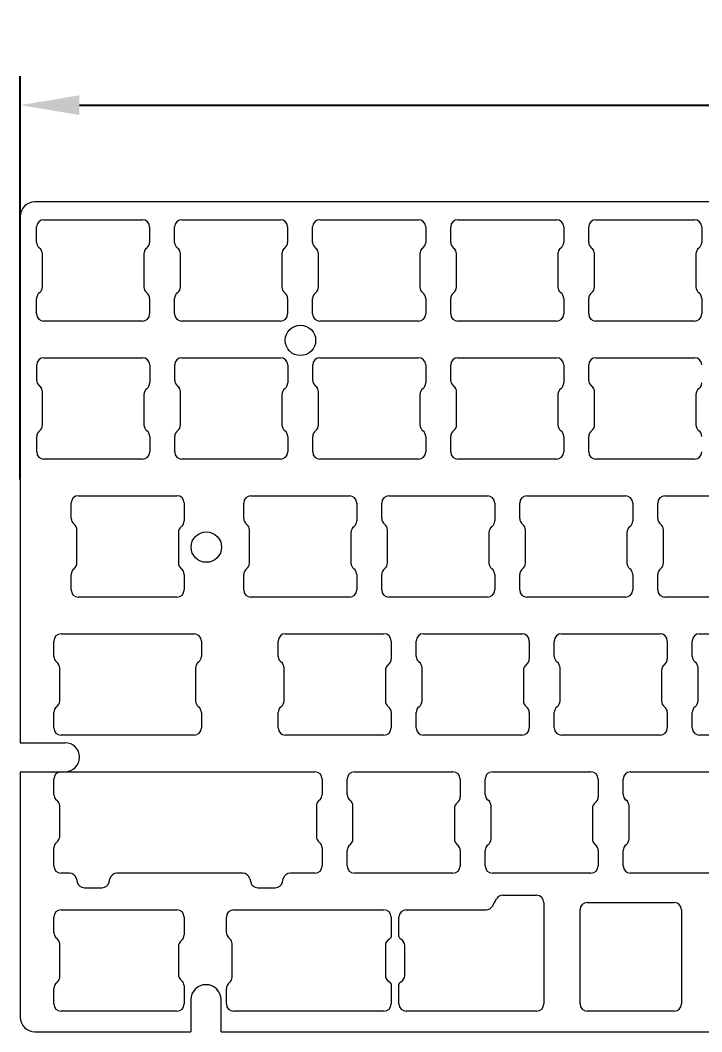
# Model space of a CAD drawing. Header units: millimetres. Extents: x 198 to 380, y 248 to 342.
# Drawn here: x 198.3 to 245.3, y 247.8 to 317.7 of the extents above; entities that cross this region are included whole.
import ezdxf

# ---------------------------------------------------------------- set-up
doc = ezdxf.new("R2010")
doc.units = ezdxf.units.MM
doc.header["$PDSIZE"] = -1
doc.linetypes.add('SLD-实线', pattern=[0])
doc.dimstyles.new('ISO-25', dxfattribs={"dimtxt": 2.5, "dimasz": 2.5, "dimexe": 1.25, "dimexo": 0.625, "dimtad": 1, "dimtxsty": 'Standard', "dimcen": 2.5, "dimadec": 0, "dimazin": 0, "dimtfac": 1, "dimtmove": 0, "dimatfit": 3, "dimfxl": 0, "dimarcsym": 0})

# ---------------------------------------------------------------- blocks, each defined once
blk = doc.blocks.new('*D1')
at = {"color": 0, "lineweight": -2}
for p, q in [((198.269, 285.957), (198.269, 313.796)), ((379.634, 276.482), (379.634, 313.796)), ((202.349, 311.796), (375.554, 311.796))]:
    blk.add_line(p, q, dxfattribs=at)
at = {"color": 0}
for points in [[(202.349, 312.476), (202.349, 311.116), (198.269, 311.796)], [(375.554, 312.476), (375.554, 311.116), (379.634, 311.796)]]:
    blk.add_solid(points, dxfattribs=at)
at = {"layer": 'Defpoints', "color": 0}
for p in [(379.634, 311.796), (198.269, 285.957), (379.634, 276.482)]:
    blk.add_point(p, dxfattribs=at)
at = {"color": 0, "insert": (288.952, 315.362), "char_height": 3.5, "attachment_point": 5}
blk.add_mtext('362,73', dxfattribs=at)

msp = doc.modelspace()

# ---------------------------------------------------------------- linework, layer by layer
at = {"color": 7, "linetype": 'SLD-实线', "lineweight": 15}
for p, q in [((378.6338, 305.1198), (199.2694, 305.1198)), ((198.2694, 304.1198), (198.2694, 267.7943)), ((199.9006, 303.889), (206.7002, 303.889)), ((209.4256, 303.889), (216.2252, 303.889)), ((218.9506, 303.889), (225.7502, 303.889)), ((228.4756, 303.889), (235.2752, 303.889)), ((238.0006, 303.889), (244.8002, 303.889)), ((199.4006, 302.3291), (199.4006, 303.389)), ((207.2002, 303.389), (207.2002, 302.3291)), ((208.9256, 302.3291), (208.9256, 303.389)), ((216.7252, 303.389), (216.7252, 302.3291)), ((218.4506, 302.3291), (218.4506, 303.389)), ((226.2502, 303.389), (226.2502, 302.3291)), ((227.9756, 302.3291), (227.9756, 303.389)), ((235.7752, 303.389), (235.7752, 302.3291)), ((237.5006, 302.3291), (237.5006, 303.389)), ((245.3002, 303.389), (245.3002, 302.3291)), ((199.8012, 299.2499), (199.8012, 301.5287)), ((206.7996, 301.5287), (206.7996, 299.2499)), ((209.3262, 299.2499), (209.3262, 301.5287)), ((216.3246, 301.5287), (216.3246, 299.2499)), ((218.8512, 299.2499), (218.8512, 301.5287)), ((225.8496, 301.5287), (225.8496, 299.2499)), ((228.3762, 299.2499), (228.3762, 301.5287)), ((235.3746, 301.5287), (235.3746, 299.2499)), ((237.9012, 299.2499), (237.9012, 301.5287)), ((244.8996, 301.5287), (244.8996, 299.2499)), ((199.4006, 297.389), (199.4006, 298.4495)), ((207.2002, 298.4495), (207.2002, 297.389)), ((208.9256, 297.389), (208.9256, 298.4495)), ((216.7252, 298.4495), (216.7252, 297.389)), ((218.4506, 297.389), (218.4506, 298.4495)), ((226.2502, 298.4495), (226.2502, 297.389)), ((227.9756, 297.389), (227.9756, 298.4495)), ((235.7752, 298.4495), (235.7752, 297.389)), ((237.5006, 297.389), (237.5006, 298.4495)), ((245.3002, 298.4495), (245.3002, 297.389)), ((206.7002, 296.889), (199.9006, 296.889)), ((216.2252, 296.889), (209.4256, 296.889)), ((225.7502, 296.889), (218.9506, 296.889)), ((235.2752, 296.889), (228.4756, 296.889)), ((244.8002, 296.889), (238.0006, 296.889)), ((199.9049, 294.3644), (206.7045, 294.3644)), ((209.4299, 294.3644), (216.2295, 294.3644)), ((218.9549, 294.3644), (225.7545, 294.3644)), ((228.4799, 294.3644), (235.2795, 294.3644)), ((238.0049, 294.3644), (244.8045, 294.3644)), ((199.4049, 292.8045), (199.4049, 293.8644)), ((207.2045, 293.8644), (207.2045, 292.624)), ((208.9299, 292.8045), (208.9299, 293.8645)), ((216.7295, 293.8644), (216.7295, 292.624)), ((218.4549, 292.8045), (218.4549, 293.8645)), ((226.2545, 293.8645), (226.2545, 292.624)), ((227.9799, 292.8045), (227.9799, 293.8644)), ((235.7795, 293.8644), (235.7795, 292.624)), ((237.5049, 292.8045), (237.5049, 293.8644)), ((199.8055, 289.7254), (199.8055, 292.0041)), ((206.8055, 291.8248), (206.8055, 289.7245)), ((209.3305, 289.7254), (209.3305, 292.0041)), ((216.3305, 291.8248), (216.3305, 289.7245)), ((218.8555, 289.7254), (218.8555, 292.0041)), ((225.8555, 291.8248), (225.8555, 289.7245)), ((228.3805, 289.7254), (228.3805, 292.0041)), ((235.3805, 291.8248), (235.3805, 289.7245)), ((237.9055, 289.7254), (237.9055, 292.0041)), ((244.9055, 291.8248), (244.9055, 289.7245)), ((199.4049, 287.8644), (199.4049, 288.9249)), ((207.2045, 288.9253), (207.2045, 287.8644)), ((208.9299, 287.8644), (208.9299, 288.9249)), ((216.7295, 288.9253), (216.7295, 287.8644)), ((218.4549, 287.8644), (218.4549, 288.9249)), ((226.2545, 288.9253), (226.2545, 287.8644)), ((227.9799, 287.8644), (227.9799, 288.9249)), ((235.7795, 288.9253), (235.7795, 287.8644)), ((237.5049, 287.8644), (237.5049, 288.9249)), ((206.7045, 287.3644), (199.9049, 287.3644)), ((216.2295, 287.3644), (209.4299, 287.3644)), ((225.7545, 287.3644), (218.9549, 287.3644)), ((235.2795, 287.3644), (228.4799, 287.3644)), ((244.8045, 287.3644), (238.0049, 287.3644)), ((202.2849, 284.8399), (209.0845, 284.8399)), ((201.7849, 283.28), (201.7849, 284.34)), ((209.5845, 284.3399), (209.5845, 283.0995)), ((213.6897, 283.2772), (213.6897, 284.3371)), ((214.1897, 284.8371), (220.9893, 284.8371)), ((221.4892, 284.3371), (221.4892, 283.0967)), ((223.2147, 283.2772), (223.2147, 284.3371)), ((223.7147, 284.8371), (230.5143, 284.8371)), ((231.0142, 284.3371), (231.0142, 283.0967)), ((232.7397, 283.2772), (232.7397, 284.3371)), ((233.2397, 284.8371), (240.0393, 284.8371)), ((240.5392, 284.3371), (240.5392, 283.0967)), ((242.2647, 283.2772), (242.2647, 284.3371)), ((242.7647, 284.8371), (249.5642, 284.8371)), ((202.1855, 280.2009), (202.1855, 282.4796)), ((209.1855, 282.3003), (209.1855, 280.2)), ((214.0903, 280.198), (214.0903, 282.4768)), ((221.0903, 282.2975), (221.0903, 280.1971)), ((223.6153, 280.198), (223.6153, 282.4768)), ((230.6153, 282.2975), (230.6153, 280.1971)), ((233.1403, 280.198), (233.1403, 282.4768)), ((240.1403, 282.2975), (240.1403, 280.1971)), ((242.6653, 280.198), (242.6653, 282.4768)), ((201.7849, 278.3399), (201.7849, 279.4004)), ((209.5845, 279.4008), (209.5845, 278.3399)), ((213.6897, 278.3371), (213.6897, 279.3976)), ((221.4892, 279.3979), (221.4892, 278.3371)), ((223.2147, 278.3371), (223.2147, 279.3976)), ((231.0142, 279.3979), (231.0142, 278.3371)), ((232.7397, 278.3371), (232.7397, 279.3976)), ((240.5392, 279.3979), (240.5392, 278.3371)), ((242.2647, 278.3371), (242.2647, 279.3976)), ((209.0845, 277.8399), (202.2849, 277.8399)), ((220.9892, 277.8371), (214.1897, 277.8371)), ((230.5142, 277.8371), (223.7147, 277.8371)), ((240.0392, 277.8371), (233.2397, 277.8371)), ((249.5642, 277.8371), (242.7647, 277.8371)), ((201.0914, 275.3139), (210.2726, 275.3139)), ((216.5735, 275.3145), (223.3731, 275.3145)), ((226.0985, 275.3145), (232.8981, 275.3145)), ((235.6235, 275.3145), (242.4231, 275.3145)), ((245.1485, 275.3145), (251.9481, 275.3145)), ((200.5914, 273.7545), (200.5914, 274.8139)), ((210.7726, 274.8139), (210.7726, 273.7545)), ((216.0735, 273.7546), (216.0735, 274.8145)), ((223.873, 274.8145), (223.873, 273.5741)), ((225.5985, 273.7546), (225.5985, 274.8145)), ((233.398, 274.8145), (233.398, 273.5741)), ((235.1235, 273.7546), (235.1235, 274.8145)), ((242.923, 274.8145), (242.923, 273.5741)), ((244.6485, 273.7546), (244.6485, 274.8145)), ((200.9915, 270.6741), (200.9915, 272.9544)), ((210.3725, 272.9544), (210.3725, 270.6741)), ((216.4741, 270.6754), (216.4741, 272.9541)), ((223.4741, 272.7749), (223.4741, 270.6745)), ((225.9991, 270.6754), (225.9991, 272.9541)), ((232.9991, 272.7749), (232.9991, 270.6745)), ((235.5241, 270.6754), (235.5241, 272.9541)), ((242.5241, 272.7749), (242.5241, 270.6745)), ((245.0491, 270.6754), (245.0491, 272.9541)), ((200.5914, 268.814), (200.5914, 269.8741)), ((210.7726, 269.8741), (210.7726, 268.814)), ((216.0735, 268.8145), (216.0735, 269.875)), ((223.873, 269.8753), (223.873, 268.8144)), ((225.5985, 268.8145), (225.5985, 269.875)), ((233.398, 269.8753), (233.398, 268.8145)), ((235.1235, 268.8145), (235.1235, 269.875)), ((242.923, 269.8753), (242.923, 268.8145)), ((244.6485, 268.8145), (244.6485, 269.875)), ((210.2726, 268.314), (201.0914, 268.314)), ((223.3731, 268.3145), (216.5735, 268.3145)), ((232.898, 268.3145), (226.0985, 268.3145)), ((242.423, 268.3145), (235.6235, 268.3145)), ((251.9481, 268.3145), (245.1485, 268.3145)), ((198.2694, 267.7943), (201.3629, 267.7943)), ((198.2694, 265.7943), (198.2694, 248.8448)), ((198.2694, 265.7943), (201.3629, 265.7943)), ((201.0913, 265.7889), (218.6073, 265.7889)), ((221.3339, 265.7895), (228.1334, 265.7895)), ((230.8589, 265.7895), (237.6584, 265.7895)), ((240.3839, 265.7895), (247.1834, 265.7895)), ((200.5913, 264.2295), (200.5913, 265.2889)), ((219.1073, 265.2889), (219.1073, 264.2295)), ((220.8339, 264.2296), (220.8339, 265.2895)), ((228.6334, 265.2895), (228.6334, 264.0491)), ((230.3589, 264.2296), (230.3589, 265.2895)), ((238.1584, 265.2895), (238.1584, 264.0491)), ((239.8839, 264.2296), (239.8839, 265.2895)), ((200.9913, 261.3289), (200.9913, 263.4294)), ((218.7073, 263.4295), (218.7073, 261.3289)), ((221.2345, 261.1505), (221.2345, 263.4292)), ((228.2345, 263.2499), (228.2345, 261.1496)), ((230.7595, 261.1505), (230.7595, 263.4292)), ((237.7595, 263.2499), (237.7595, 261.1496)), ((240.2845, 261.1505), (240.2845, 263.4292)), ((200.5913, 259.289), (200.5913, 260.5288)), ((219.1073, 260.5289), (219.1073, 259.2889)), ((220.8339, 259.2895), (220.8339, 260.35)), ((228.6334, 260.3504), (228.6334, 259.2895)), ((230.3589, 259.2895), (230.3589, 260.35)), ((238.1584, 260.3504), (238.1584, 259.2895)), ((239.8839, 259.2895), (239.8839, 260.35)), ((201.6634, 258.789), (201.0913, 258.789)), ((202.1485, 258.4102), (202.2091, 258.1677)), ((204.3985, 258.1677), (204.4591, 258.4102)), ((213.6283, 258.789), (204.9442, 258.789)), ((214.1133, 258.4102), (214.174, 258.1677)), ((216.3633, 258.1677), (216.424, 258.4102)), ((218.6073, 258.789), (216.909, 258.789)), ((228.1334, 258.7895), (221.3339, 258.7895)), ((237.6584, 258.7895), (230.8588, 258.7895)), ((247.1834, 258.7895), (240.3839, 258.7895)), ((202.6942, 257.789), (203.9134, 257.789)), ((214.659, 257.789), (215.8783, 257.789)), ((230.8511, 256.5178), (231.1313, 257.0114)), ((231.5661, 257.2646), (233.9038, 257.2646)), ((201.0914, 256.2646), (209.0823, 256.2646)), ((212.9973, 256.2646), (223.3697, 256.2646)), ((224.9038, 256.2646), (230.4163, 256.2646)), ((234.4038, 256.7646), (234.4038, 249.7644)), ((236.901, 249.7645), (236.901, 256.271)), ((237.401, 256.771), (243.401, 256.771)), ((243.901, 256.271), (243.901, 249.7645)), ((200.5914, 254.7045), (200.5914, 255.7646)), ((209.5823, 255.7646), (209.5823, 254.5247)), ((212.4974, 254.7045), (212.4974, 255.7646)), ((223.8696, 255.7646), (223.8696, 254.4646)), ((224.4038, 254.4646), (224.4038, 255.7646)), ((200.9915, 251.6241), (200.9915, 253.9044)), ((209.1823, 253.7247), (209.1823, 251.8039)), ((212.8973, 251.6241), (212.8973, 253.9045)), ((223.469, 253.8009), (223.469, 251.7276)), ((224.8038, 251.7273), (224.8038, 253.8013)), ((200.5914, 249.7645), (200.5914, 250.8241)), ((209.5823, 251.0039), (209.5823, 249.7644)), ((212.4974, 249.7645), (212.4974, 250.8241)), ((223.8696, 251.064), (223.8696, 249.7644)), ((224.4038, 249.7645), (224.4038, 251.064)), ((210.0379, 250.0443), (210.0379, 247.8448)), ((212.1379, 247.8448), (212.1379, 250.0443)), ((209.0823, 249.2645), (201.0914, 249.2645)), ((223.3696, 249.2645), (212.9973, 249.2645)), ((233.9038, 249.2645), (224.9038, 249.2645)), ((243.401, 249.2645), (237.401, 249.2645)), ((199.2694, 247.8448), (210.0379, 247.8448)), ((212.1379, 247.8448), (275.9629, 247.8448))]:
    msp.add_line(p, q, dxfattribs=at)
for centre in [(217.6082, 295.5617), (211.1129, 281.2943)]:
    msp.add_circle(centre, 1.05, dxfattribs=at)
for centre, radius, start, end in [((199.2694, 304.1198), 1, 90, 180), ((199.9006, 303.389), 0.5, 90.001707, 179.99586), ((206.7002, 303.389), 0.5, 0.000186, 89.995856), ((209.4256, 303.389), 0.5, 90.000185, 179.99862), ((216.2252, 303.389), 0.5, 0.000186, 89.998619), ((218.9506, 303.389), 0.5, 90.000185, 179.99862), ((225.7502, 303.389), 0.5, 0.001713, 89.995856), ((228.4756, 303.389), 0.5, 90.000185, 179.99586), ((235.2752, 303.389), 0.5, 0.000186, 89.998619), ((238.0006, 303.389), 0.5, 90.000185, 179.99862), ((244.8002, 303.389), 0.5, 0.000186, 89.998619), ((199.9006, 302.3291), 0.5, 180, 233.17154), ((206.7002, 302.3291), 0.5, 306.82846, 0), ((209.4256, 302.3291), 0.5, 180, 233.17154), ((216.2252, 302.3291), 0.5, 306.82846, 0), ((218.9506, 302.3291), 0.5, 180, 233.17154), ((225.7502, 302.3291), 0.5, 306.82846, 0), ((228.4756, 302.3291), 0.5, 180, 233.17154), ((235.2752, 302.3291), 0.5, 306.82846, 0), ((238.0006, 302.3291), 0.5, 180, 233.17154), ((244.8002, 302.3291), 0.5, 306.82846, 0), ((199.3012, 301.5287), 0.5, 0, 53.17154), ((207.2996, 301.5287), 0.5, 126.82846, 180), ((208.8262, 301.5287), 0.5, 0, 53.17154), ((216.8246, 301.5287), 0.5, 126.82846, 180), ((218.3512, 301.5287), 0.5, 0, 53.17154), ((226.3496, 301.5287), 0.5, 126.82846, 180), ((227.8762, 301.5287), 0.5, 0, 53.17154), ((235.8746, 301.5287), 0.5, 126.82846, 180), ((237.4012, 301.5287), 0.5, 0, 53.17154), ((245.3996, 301.5287), 0.5, 126.82846, 180), ((199.9006, 298.4495), 0.5, 126.82846, 180), ((199.3012, 299.2499), 0.5, 306.82846, 0), ((207.2996, 299.2499), 0.5, 180, 233.17154), ((206.7002, 298.4495), 0.5, 0, 53.17154), ((209.4256, 298.4495), 0.5, 126.82846, 180), ((208.8262, 299.2499), 0.5, 306.82846, 0), ((216.8246, 299.2499), 0.5, 180, 233.17154), ((216.2252, 298.4495), 0.5, 0, 53.17154), ((218.9506, 298.4495), 0.5, 126.82846, 180), ((218.3512, 299.2499), 0.5, 306.82846, 0), ((226.3496, 299.2499), 0.5, 180, 233.17154), ((225.7502, 298.4495), 0.5, 0, 53.17154), ((228.4756, 298.4495), 0.5, 126.82846, 180), ((227.8762, 299.2499), 0.5, 306.82846, 0), ((235.8746, 299.2499), 0.5, 180, 233.17154), ((235.2752, 298.4495), 0.5, 0, 53.17154), ((238.0006, 298.4495), 0.5, 126.82846, 180), ((237.4012, 299.2499), 0.5, 306.82846, 0), ((245.3996, 299.2499), 0.5, 180, 233.17154), ((244.8002, 298.4495), 0.5, 0, 53.17154), ((199.9006, 297.389), 0.5, 180.000142, 269.998621), ((206.7002, 297.389), 0.5, 270.000185, 359.995864), ((209.4256, 297.389), 0.5, 180.001706, 269.995863), ((216.2252, 297.389), 0.5, 270.000185, 359.995864), ((218.9506, 297.389), 0.5, 180.000142, 269.998621), ((225.7502, 297.389), 0.5, 270.000185, 359.998621), ((228.4756, 297.389), 0.5, 180.000142, 269.998621), ((235.2752, 297.389), 0.5, 270.000185, 359.998621), ((238.0006, 297.389), 0.5, 180.000142, 269.995863), ((244.8002, 297.389), 0.5, 270.000185, 359.998621), ((199.9049, 293.8644), 0.5, 90.000185, 179.99862), ((206.7045, 293.8644), 0.5, 0.000186, 89.995856), ((209.4299, 293.8644), 0.5, 90.001707, 179.99586), ((216.2295, 293.8644), 0.5, 0.000186, 89.998619), ((218.9549, 293.8644), 0.5, 90.000185, 179.99586), ((225.7545, 293.8644), 0.5, 0.001713, 89.995856), ((228.4799, 293.8644), 0.5, 90.000185, 179.99862), ((235.2795, 293.8644), 0.5, 0.000186, 89.998619), ((238.0049, 293.8644), 0.5, 90.000185, 179.99862), ((244.8045, 293.8644), 0.5, 0.000186, 89.998619), ((199.9049, 292.8045), 0.5, 180, 233.17154), ((206.7045, 292.624), 0.5, 306.945686, 0), ((209.4299, 292.8045), 0.5, 180, 233.17154), ((216.2295, 292.624), 0.5, 306.945686, 0), ((218.9549, 292.8045), 0.5, 180, 233.17154), ((225.7545, 292.624), 0.5, 306.945686, 0), ((228.4799, 292.8045), 0.5, 180, 233.17154), ((235.2795, 292.624), 0.5, 306.945686, 0), ((238.0049, 292.8045), 0.5, 180, 233.17154), ((244.8045, 292.624), 0.5, 306.945686, 360), ((199.3055, 292.0041), 0.5, 0, 53.17154), ((207.3055, 291.8248), 0.5, 126.945686, 180), ((208.8305, 292.0041), 0.5, 0, 53.17154), ((216.8305, 291.8248), 0.5, 126.945686, 180), ((218.3555, 292.0041), 0.5, 0, 53.17154), ((226.3555, 291.8248), 0.5, 126.945686, 180), ((227.8805, 292.0041), 0.5, 0, 53.17154), ((235.8805, 291.8248), 0.5, 126.945686, 180), ((237.4055, 292.0041), 0.5, 0, 53.17154), ((245.4055, 291.8248), 0.5, 126.945686, 180), ((199.9049, 288.9249), 0.5, 126.82846, 180), ((199.3055, 289.7254), 0.5, 306.82846, 0), ((207.3055, 289.7245), 0.5, 180, 233.054314), ((206.7045, 288.9253), 0.5, 0, 53.054314), ((209.4299, 288.9249), 0.5, 126.82846, 180), ((208.8305, 289.7254), 0.5, 306.82846, 0), ((216.8305, 289.7245), 0.5, 180, 233.054314), ((216.2295, 288.9253), 0.5, 0, 53.054314), ((218.9549, 288.9249), 0.5, 126.82846, 180), ((218.3555, 289.7254), 0.5, 306.82846, 0), ((226.3555, 289.7245), 0.5, 180, 233.054314), ((225.7545, 288.9253), 0.5, 0, 53.054314), ((228.4799, 288.9249), 0.5, 126.82846, 180), ((227.8805, 289.7254), 0.5, 306.82846, 0), ((235.8805, 289.7245), 0.5, 180, 233.054314), ((235.2795, 288.9253), 0.5, 0, 53.054314), ((238.0049, 288.9249), 0.5, 126.82846, 180), ((237.4055, 289.7254), 0.5, 306.82846, 0), ((245.4055, 289.7245), 0.5, 180, 233.054314), ((244.8045, 288.9253), 0.5, 0, 53.054314), ((199.9049, 287.8644), 0.5, 180.000142, 269.995863), ((206.7045, 287.8644), 0.5, 270.000185, 359.998621), ((209.4299, 287.8644), 0.5, 180.000142, 269.998621), ((216.2295, 287.8644), 0.5, 270.000185, 359.998621), ((218.9549, 287.8644), 0.5, 180.000142, 269.998621), ((225.7545, 287.8644), 0.5, 270.000185, 359.998621), ((228.4799, 287.8644), 0.5, 180.000142, 269.998621), ((235.2795, 287.8644), 0.5, 270.001711, 359.998621), ((238.0049, 287.8644), 0.5, 180.000142, 269.998621), ((244.8045, 287.8644), 0.5, 270.000185, 359.998621), ((202.2849, 284.3399), 0.5, 90.000185, 179.99586), ((209.0845, 284.3399), 0.5, 0.001713, 89.995856), ((214.1897, 284.3371), 0.5, 90.000185, 179.99862), ((220.9892, 284.3371), 0.5, 0.000186, 89.995856), ((223.7147, 284.3371), 0.5, 90.000185, 179.99862), ((230.5142, 284.3371), 0.5, 0.000186, 89.995856), ((233.2397, 284.3371), 0.5, 90.000185, 179.99862), ((240.0392, 284.3371), 0.5, 0.001713, 89.995856), ((242.7647, 284.3371), 0.5, 90.001707, 179.99586), ((202.2849, 283.28), 0.5, 180, 233.17154), ((201.6855, 282.4796), 0.5, 0, 53.17154), ((209.0845, 283.0995), 0.5, 306.945686, 0), ((214.1897, 283.2772), 0.5, 180, 233.17154), ((213.5903, 282.4768), 0.5, 0, 53.17154), ((220.9892, 283.0967), 0.5, 306.945686, 0), ((223.7147, 283.2772), 0.5, 180, 233.17154), ((223.1153, 282.4768), 0.5, 0, 53.17154), ((230.5142, 283.0967), 0.5, 306.945686, 0), ((233.2397, 283.2772), 0.5, 180, 233.17154), ((232.6403, 282.4768), 0.5, 0, 53.17154), ((240.0392, 283.0967), 0.5, 306.945686, 360), ((242.7647, 283.2772), 0.5, 180, 233.17154), ((242.1653, 282.4768), 0.5, 0, 53.17154), ((209.6855, 282.3003), 0.5, 126.945686, 180), ((221.5903, 282.2975), 0.5, 126.945686, 180), ((231.1153, 282.2975), 0.5, 126.945686, 180), ((240.6403, 282.2975), 0.5, 126.945686, 180), ((201.6855, 280.2009), 0.5, 306.82846, 0), ((209.6855, 280.2), 0.5, 180, 233.054314), ((213.5903, 280.198), 0.5, 306.82846, 0), ((221.5903, 280.1971), 0.5, 180, 233.054314), ((223.1153, 280.198), 0.5, 306.82846, 0), ((231.1153, 280.1971), 0.5, 180, 233.054314), ((232.6403, 280.198), 0.5, 306.82846, 0), ((240.6403, 280.1971), 0.5, 180, 233.054314), ((242.1653, 280.198), 0.5, 306.82846, 0), ((202.2849, 279.4004), 0.5, 126.82846, 180), ((209.0845, 279.4008), 0.5, 0, 53.054314), ((214.1897, 279.3976), 0.5, 126.82846, 180), ((220.9892, 279.3979), 0.5, 0, 53.054314), ((223.7147, 279.3976), 0.5, 126.82846, 180), ((230.5142, 279.3979), 0.5, 0, 53.054314), ((233.2397, 279.3976), 0.5, 126.82846, 180), ((240.0392, 279.3979), 0.5, 0, 53.054314), ((242.7647, 279.3976), 0.5, 126.82846, 180), ((202.2849, 278.3399), 0.5, 180.000142, 269.998621), ((209.0845, 278.3399), 0.5, 270.000185, 359.998621), ((214.1897, 278.3371), 0.5, 180.000142, 269.998621), ((220.9892, 278.3371), 0.5, 270.000185, 359.995864), ((223.7147, 278.3371), 0.5, 180.000142, 269.998621), ((230.5142, 278.3371), 0.5, 270.000185, 359.998621), ((233.2397, 278.3371), 0.5, 180.000142, 269.998621), ((240.0392, 278.3371), 0.5, 270.001711, 359.995864), ((242.7647, 278.3371), 0.5, 180.000142, 269.998621), ((201.0914, 274.8139), 0.5, 90.000185, 179.99862), ((210.2726, 274.8139), 0.5, 0.000186, 89.998619), ((216.5735, 274.8145), 0.5, 90.000185, 179.99862), ((223.373, 274.8145), 0.5, 0.000186, 89.998619), ((226.0985, 274.8145), 0.5, 90.000185, 179.99586), ((232.898, 274.8145), 0.5, 0.000186, 89.998619), ((235.6235, 274.8145), 0.5, 90.001707, 179.99586), ((242.423, 274.8145), 0.5, 0.000186, 89.998619), ((245.1485, 274.8145), 0.5, 90.000185, 179.99862), ((201.0914, 273.7545), 0.5, 180, 233.134541), ((210.2726, 273.7545), 0.5, 306.865459, 0), ((216.5735, 273.7546), 0.5, 180, 233.17154), ((226.0985, 273.7546), 0.5, 180, 233.17154), ((235.6235, 273.7546), 0.5, 180, 233.17154), ((245.1485, 273.7546), 0.5, 180, 233.17154), ((200.4915, 272.9544), 0.5, 0, 53.134541), ((210.8725, 272.9544), 0.5, 126.865459, 180), ((215.9741, 272.9541), 0.5, 360, 53.17154), ((223.9741, 272.7749), 0.5, 126.945686, 180), ((223.373, 273.5741), 0.5, 306.945686, 0), ((225.4991, 272.9541), 0.5, 360, 53.17154), ((233.4991, 272.7749), 0.5, 126.945686, 180), ((232.898, 273.5741), 0.5, 306.945686, 0), ((235.0241, 272.9541), 0.5, 0, 53.17154), ((243.0241, 272.7749), 0.5, 126.945686, 180), ((242.423, 273.5741), 0.5, 306.945686, 0), ((244.5491, 272.9541), 0.5, 360, 53.17154), ((201.0914, 269.8741), 0.5, 126.865459, 180), ((200.4915, 270.6741), 0.5, 306.865459, 0), ((210.8725, 270.6741), 0.5, 180, 233.134541), ((210.2726, 269.8741), 0.5, 0, 53.134541), ((216.5735, 269.875), 0.5, 126.82846, 180), ((215.9741, 270.6754), 0.5, 306.82846, 0), ((223.9741, 270.6745), 0.5, 180, 233.054314), ((223.373, 269.8753), 0.5, 0, 53.054314), ((226.0985, 269.875), 0.5, 126.82846, 180), ((225.4991, 270.6754), 0.5, 306.82846, 0), ((233.4991, 270.6745), 0.5, 180, 233.054314), ((232.898, 269.8753), 0.5, 0, 53.054314), ((235.6235, 269.875), 0.5, 126.82846, 180), ((235.0241, 270.6754), 0.5, 306.82846, 0), ((243.0241, 270.6745), 0.5, 180, 233.054314), ((242.423, 269.8753), 0.5, 0, 53.054314), ((245.1485, 269.875), 0.5, 126.82846, 180), ((244.5491, 270.6754), 0.5, 306.82846, 0), ((201.0914, 268.814), 0.5, 180.000142, 269.998621), ((210.2726, 268.814), 0.5, 270.000185, 359.998621), ((216.5735, 268.8145), 0.5, 180.000142, 269.995863), ((223.373, 268.8145), 0.5, 270.001711, 359.995864), ((226.0985, 268.8145), 0.5, 180.000142, 269.998621), ((232.898, 268.8145), 0.5, 270.000185, 359.998621), ((235.6235, 268.8145), 0.5, 180.000142, 269.995863), ((242.423, 268.8145), 0.5, 270.000185, 359.998621), ((245.1485, 268.8145), 0.5, 180.001706, 269.995863), ((201.3629, 266.7943), 1, 270, 90), ((201.0913, 265.2889), 0.5, 90.000185, 179.99586), ((218.6073, 265.2889), 0.5, 0.000186, 89.995856), ((221.3339, 265.2895), 0.5, 90.001707, 179.99862), ((228.1334, 265.2895), 0.5, 0.000186, 89.995856), ((230.8589, 265.2895), 0.5, 90.001707, 179.99862), ((237.6584, 265.2895), 0.5, 0.000186, 89.998619), ((240.3839, 265.2895), 0.5, 90.000185, 179.99862), ((201.0913, 264.2295), 0.5, 180, 233.134541), ((218.6073, 264.2295), 0.5, 306.871627, 0), ((221.3339, 264.2296), 0.5, 180, 233.17154), ((228.1334, 264.0491), 0.5, 306.945686, 0), ((230.8589, 264.2296), 0.5, 180, 233.17154), ((237.6584, 264.0491), 0.5, 306.945686, 0), ((240.3839, 264.2296), 0.5, 180, 233.17154), ((200.4913, 263.4294), 0.5, 0, 53.134541), ((219.2073, 263.4295), 0.5, 126.871627, 180), ((220.7345, 263.4292), 0.5, 360, 53.17154), ((228.7345, 263.2499), 0.5, 126.945686, 180), ((230.2595, 263.4292), 0.5, 0, 53.17154), ((238.2595, 263.2499), 0.5, 126.945686, 180), ((239.7845, 263.4292), 0.5, 0, 53.17154), ((200.4913, 261.3289), 0.5, 306.865459, 0), ((219.2073, 261.3289), 0.5, 180, 233.128373), ((220.7345, 261.1505), 0.5, 306.82846, 0), ((228.7345, 261.1496), 0.5, 180, 233.054314), ((230.2595, 261.1505), 0.5, 306.82846, 0), ((238.2595, 261.1496), 0.5, 180, 233.054314), ((239.7845, 261.1505), 0.5, 306.82846, 0), ((201.0913, 260.5288), 0.5, 126.865459, 180), ((218.6073, 260.5289), 0.5, 0, 53.128373), ((221.3339, 260.35), 0.5, 126.82846, 180), ((228.1334, 260.3504), 0.5, 0, 53.054314), ((230.8589, 260.35), 0.5, 126.82846, 180), ((237.6584, 260.3504), 0.5, 0, 53.054314), ((240.3839, 260.35), 0.5, 126.82846, 180), ((201.0913, 259.289), 0.5, 180.000142, 269.998621), ((218.6073, 259.289), 0.5, 270.000185, 359.995864), ((221.3339, 259.2895), 0.5, 180.000142, 269.998621), ((228.1334, 259.2895), 0.5, 270.000185, 359.995864), ((230.8589, 259.2895), 0.5, 180.000142, 269.995863), ((237.6584, 259.2895), 0.5, 270.000185, 359.995864), ((240.3839, 259.2895), 0.5, 180.000142, 269.998621), ((201.6634, 258.289), 0.5, 14.036243, 90), ((204.9442, 258.289), 0.5, 90, 165.963757), ((213.6283, 258.289), 0.5, 14.036243, 90), ((216.909, 258.289), 0.5, 90, 165.963757), ((202.6942, 258.289), 0.5, 194.036243, 270), ((203.9134, 258.289), 0.5, 270, 345.963757), ((214.659, 258.289), 0.5, 194.036243, 270), ((215.8783, 258.289), 0.5, 270, 345.963757), ((231.5661, 256.7646), 0.5, 90, 150.42446), ((233.9038, 256.7646), 0.5, 0, 90), ((201.0914, 255.7646), 0.5, 90.000185, 179.99862), ((209.0823, 255.7646), 0.5, 0.001713, 89.995856), ((212.9973, 255.7646), 0.5, 90.000185, 179.99862), ((223.3696, 255.7646), 0.5, 0.001713, 89.995856), ((224.9038, 255.7646), 0.5, 90.000185, 179.99862), ((230.4163, 256.7646), 0.5, 270, 330.42446), ((237.401, 256.271), 0.5, 90, 180), ((243.401, 256.271), 0.5, 0, 90), ((201.0914, 254.7045), 0.5, 180, 233.134541), ((200.4915, 253.9044), 0.5, 0, 53.134541), ((209.6823, 253.7247), 0.5, 126.871627, 180), ((209.0823, 254.5247), 0.5, 306.871627, 0), ((212.9973, 254.7045), 0.5, 180, 233.128373), ((212.3973, 253.9045), 0.5, 0, 53.128373), ((223.969, 253.8009), 0.5, 116.866695, 180), ((224.3038, 253.8013), 0.5, 0, 63.075016), ((200.4915, 251.6241), 0.5, 306.865459, 0), ((209.6823, 251.8039), 0.5, 180, 233.128373), ((209.0823, 251.0039), 0.5, 0, 53.128373), ((212.3973, 251.6241), 0.5, 306.871627, 0), ((223.969, 251.7276), 0.5, 180, 243.130024), ((224.3038, 251.7273), 0.5, 296.924931, 0), ((201.0914, 250.8241), 0.5, 126.865459, 180), ((211.0879, 250.0443), 1.05, 0, 180), ((212.9973, 250.8241), 0.5, 126.871627, 180), ((201.0914, 249.7645), 0.5, 180.000142, 269.998621), ((209.0823, 249.7645), 0.5, 270.000185, 359.995864), ((212.9973, 249.7645), 0.5, 180.000142, 269.998621), ((223.3696, 249.7645), 0.5, 270.001711, 359.995864), ((224.9038, 249.7645), 0.5, 180.000142, 269.998621), ((233.9038, 249.7645), 0.5, 270.001711, 359.995864), ((237.401, 249.7645), 0.5, 180, 270), ((243.401, 249.7645), 0.5, 270, 0), ((199.2694, 248.8448), 1, 180, 270)]:
    msp.add_arc(centre, radius, start, end, dxfattribs=at)
for points, knots in [([(223.8696, 254.4646), (223.8692, 254.4536), (223.8684, 254.4317), (223.8618, 254.3995), (223.8511, 254.3683), (223.8315, 254.329), (223.7982, 254.2838), (223.7615, 254.2594), (223.743, 254.247)], [0, 0, 0, 0, 0.12510378, 0.24874632, 0.37312374, 0.50039415, 0.74859393, 1, 1, 1, 1]), ([(224.5302, 254.2471), (224.5209, 254.2529), (224.5023, 254.2644), (224.4776, 254.286), (224.4557, 254.3108), (224.4312, 254.3472), (224.4084, 254.3984), (224.4053, 254.4424), (224.4038, 254.4646)], [0, 0, 0, 0, 0.1249721, 0.2485656, 0.3729886, 0.5004059, 0.748797, 1, 1, 1, 1]), ([(223.743, 251.2815), (223.7524, 251.2757), (223.771, 251.2643), (223.7957, 251.2426), (223.8176, 251.2179), (223.8422, 251.1814), (223.865, 251.1301), (223.8681, 251.0861), (223.8696, 251.064)], [0, 0, 0, 0, 0.1249725, 0.2485637, 0.3729853, 0.5004054, 0.7487969, 1, 1, 1, 1]), ([(224.4038, 251.064), (224.4042, 251.0749), (224.405, 251.0968), (224.4116, 251.129), (224.4223, 251.1602), (224.4418, 251.1994), (224.4751, 251.2445), (224.5118, 251.269), (224.5302, 251.2814)], [0, 0, 0, 0, 0.1251088, 0.2487491, 0.373117, 0.5003708, 0.7484507, 1, 1, 1, 1])]:
    msp.add_open_spline(points, degree=3, knots=knots, dxfattribs=at)

# ---------------------------------------------------------------- dimensions: what is measured, and where the dimension line sits
dim = msp.add_linear_dim(base=(379.6338, 311.796), p1=(198.2694, 285.957), p2=(379.6338, 276.4823), dimstyle='ISO-25', override={"dimtxt": 3.5, "dimasz": 4.08, "dimexe": 2, "dimexo": 0, "dimgap": 1.524, "dimtih": 1, "dimtoh": 1, "dimlfac": 2, "dimzin": 0, "dimadec": 2, "dimtzin": 0})
dim.commit()
dim.dimension.update_dxf_attribs({"geometry": '*D1', "text_midpoint": (288.9516, 315.3617)})

doc.saveas('drawing.dxf')
